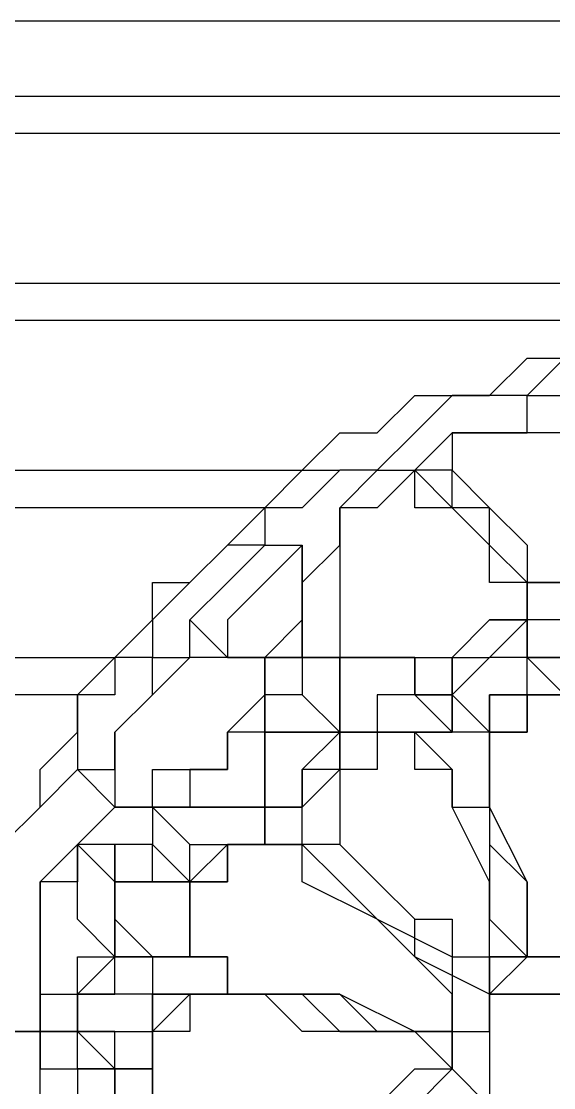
# Model space of a CAD drawing. Header units: millimetres. Extents: x 0 to 600, y 0 to 450.
# Drawn here: x 457.5 to 471.71, y 224.5 to 253 of the extents above; entities that cross this region are included whole.
import ezdxf

# ---------------------------------------------------------------- set-up
doc = ezdxf.new("R2010")
doc.units = ezdxf.units.MM
doc.layers.add('Engraving', color=1, linetype='Continuous')
doc.layers.add('External Cuts', color=5, linetype='Continuous')

# ---------------------------------------------------------------- blocks, each defined once
blk = doc.blocks.new('roof front')
blk.add_line((0, 78), (-150, 78))

msp = doc.modelspace()

# ---------------------------------------------------------------- linework, layer by layer
at = {"layer": 'Engraving'}
for p, q in [((394, 251), (550, 251)), ((550, 250), (394, 250)), ((394, 246), (550, 246)), ((394, 246), (550, 246)), ((394, 246), (550, 246)), ((550, 245), (394, 245)), ((550, 245), (394, 245)), ((550, 245), (394, 245)), ((470, 243), (471, 244)), ((471, 244), (472, 244)), ((472, 244), (471, 243)), ((467, 242), (468, 243)), ((468, 243), (469, 243)), ((469, 243), (468, 242)), ((469, 243), (470, 243)), ((470, 243), (469, 243)), ((471, 243), (470, 243)), ((470, 243), (470, 243)), ((470, 243), (470, 243)), ((470, 243), (470, 243)), ((471, 243), (471, 243)), ((471, 242), (471, 243)), ((471, 243), (472, 243)), ((465, 241), (466, 242)), ((466, 242), (467, 242)), ((468, 242), (467, 241)), ((468, 241), (469, 242)), ((469, 242), (470, 242)), ((470, 242), (469, 242)), ((469, 242), (469, 241)), ((470, 242), (471, 242)), ((471, 242), (470, 242)), ((470, 242), (470, 242)), ((472, 242), (471, 242)), ((421, 241), (466, 241)), ((464, 240), (465, 241)), ((466, 241), (465, 240)), ((467, 241), (466, 241)), ((466, 240), (467, 241)), ((467, 241), (467, 241)), ((467, 241), (468, 241)), ((468, 241), (467, 240)), ((468, 241), (468, 241)), ((468, 241), (469, 240)), ((468, 240), (468, 241)), ((468, 241), (468, 241)), ((468, 241), (468, 241)), ((468, 241), (468, 241)), ((469, 241), (468, 241)), ((468, 241), (468, 241)), ((469, 240), (469, 241)), ((469, 241), (469, 241)), ((469, 241), (469, 241)), ((469, 241), (469, 241)), ((469, 241), (469, 241)), ((469, 241), (470, 240)), ((464, 240), (423, 240)), ((463, 239), (464, 240)), ((464, 240), (464, 240)), ((465, 240), (464, 240)), ((464, 240), (464, 239)), ((466, 239), (466, 240)), ((466, 240), (466, 240)), ((466, 240), (466, 240)), ((466, 240), (466, 240)), ((467, 240), (466, 240)), ((466, 240), (466, 240)), ((466, 240), (466, 239)), ((469, 240), (468, 240)), ((469, 240), (469, 240)), ((469, 240), (470, 239)), ((470, 239), (469, 240)), ((469, 240), (469, 240)), ((470, 240), (469, 240)), ((470, 239), (470, 240)), ((470, 240), (470, 240)), ((470, 240), (470, 240)), ((470, 240), (471, 239)), ((462, 238), (463, 239)), ((463, 239), (462, 238)), ((464, 239), (463, 239)), ((463, 238), (464, 239)), ((464, 239), (465, 239)), ((465, 239), (464, 238)), ((465, 238), (466, 239)), ((465, 239), (465, 239)), ((465, 239), (465, 239)), ((465, 239), (465, 239)), ((465, 239), (465, 239)), ((465, 239), (465, 239)), ((465, 239), (465, 238)), ((465, 238), (465, 239)), ((465, 239), (465, 239)), ((465, 239), (465, 239)), ((465, 239), (465, 239)), ((465, 239), (465, 239)), ((466, 239), (466, 239)), ((466, 239), (466, 239)), ((466, 239), (466, 238)), ((470, 239), (470, 239)), ((470, 239), (471, 238)), ((470, 238), (470, 239)), ((470, 239), (470, 239)), ((471, 238), (470, 239)), ((471, 239), (471, 239)), ((471, 239), (471, 239)), ((471, 239), (471, 238)), ((461, 237), (461, 238)), ((461, 238), (462, 238)), ((462, 238), (461, 237)), ((462, 237), (463, 238)), ((464, 238), (463, 237)), ((465, 237), (465, 238)), ((465, 238), (465, 238)), ((465, 238), (465, 237)), ((465, 237), (465, 238)), ((466, 238), (466, 238)), ((466, 238), (466, 237)), ((471, 238), (470, 238)), ((471, 238), (471, 238)), ((471, 238), (471, 238)), ((471, 238), (471, 238)), ((471, 238), (471, 238)), ((471, 238), (471, 237)), ((471, 237), (471, 238)), ((471, 238), (471, 238)), ((471, 237), (471, 238)), ((471, 238), (472, 238)), ((472, 238), (471, 238)), ((471, 238), (471, 238)), ((471, 238), (471, 238)), ((471, 238), (472, 238)), ((460, 236), (461, 237)), ((461, 237), (461, 236)), ((462, 236), (462, 237)), ((462, 237), (463, 236)), ((463, 236), (462, 237)), ((462, 237), (462, 237)), ((463, 237), (463, 237)), ((463, 237), (463, 237)), ((463, 237), (463, 236)), ((464, 236), (465, 237)), ((465, 236), (465, 237)), ((465, 237), (465, 237)), ((465, 237), (465, 236)), ((465, 237), (465, 237)), ((466, 237), (466, 237)), ((466, 237), (466, 236)), ((470, 237), (469, 236)), ((469, 236), (470, 237)), ((470, 236), (471, 237)), ((471, 237), (470, 237)), ((470, 237), (470, 237)), ((470, 237), (470, 237)), ((470, 237), (470, 237)), ((470, 237), (470, 237)), ((470, 237), (471, 237)), ((471, 237), (471, 236)), ((471, 237), (471, 237)), ((471, 237), (471, 237)), ((471, 237), (471, 237)), ((471, 237), (471, 237)), ((471, 236), (471, 237)), ((471, 237), (471, 237)), ((471, 237), (471, 237)), ((471, 237), (471, 237)), ((471, 237), (471, 237)), ((471, 237), (471, 237)), ((471, 237), (471, 237)), ((472, 237), (471, 237)), ((471, 237), (471, 237)), ((471, 237), (471, 237)), ((471, 237), (471, 237)), ((471, 237), (471, 236)), ((427, 236), (460, 236)), ((459, 235), (460, 236)), ((460, 236), (460, 236)), ((461, 236), (460, 236)), ((460, 236), (460, 235)), ((461, 235), (461, 236)), ((461, 236), (462, 236)), ((462, 236), (461, 235)), ((462, 236), (462, 236)), ((463, 236), (462, 236)), ((462, 236), (462, 236)), ((462, 236), (462, 236)), ((462, 236), (462, 236)), ((463, 236), (463, 236)), ((463, 236), (464, 236)), ((464, 236), (463, 236)), ((463, 236), (463, 236)), ((464, 236), (463, 236)), ((463, 236), (464, 236)), ((464, 236), (464, 236)), ((464, 236), (464, 235)), ((464, 235), (464, 236)), ((464, 235), (464, 236)), ((464, 236), (464, 236)), ((464, 236), (465, 236)), ((465, 236), (464, 236)), ((464, 236), (464, 236)), ((464, 236), (464, 236)), ((464, 236), (464, 236)), ((464, 236), (464, 236)), ((464, 236), (464, 236)), ((464, 236), (464, 236)), ((464, 236), (464, 236)), ((465, 236), (465, 236)), ((465, 236), (465, 236)), ((465, 236), (465, 236)), ((465, 236), (465, 236)), ((465, 236), (466, 236)), ((466, 236), (465, 236)), ((465, 236), (465, 236)), ((465, 236), (465, 236)), ((465, 236), (465, 236)), ((465, 236), (465, 236)), ((465, 236), (465, 236)), ((465, 236), (465, 235)), ((466, 236), (465, 236)), ((465, 236), (465, 236)), ((465, 236), (465, 236)), ((465, 236), (465, 236)), ((466, 235), (466, 236)), ((466, 236), (467, 236)), ((466, 236), (466, 236)), ((466, 236), (466, 235)), ((466, 235), (466, 236)), ((467, 236), (466, 236)), ((466, 236), (466, 236)), ((466, 236), (466, 236)), ((466, 236), (466, 236)), ((466, 236), (466, 236)), ((466, 236), (466, 236)), ((466, 236), (466, 236)), ((466, 236), (467, 236)), ((467, 236), (467, 236)), ((467, 236), (467, 236)), ((467, 236), (468, 236)), ((468, 236), (467, 236)), ((467, 236), (467, 236)), ((467, 236), (467, 236)), ((467, 236), (468, 236)), ((468, 236), (468, 235)), ((468, 235), (468, 236)), ((468, 236), (468, 236)), ((468, 236), (468, 236)), ((468, 236), (468, 236)), ((468, 236), (469, 236)), ((469, 235), (469, 236)), ((469, 236), (470, 236)), ((470, 236), (469, 235)), ((469, 236), (469, 236)), ((469, 236), (469, 236)), ((469, 236), (469, 235)), ((469, 236), (469, 236)), ((469, 236), (469, 236)), ((469, 236), (469, 236)), ((469, 236), (469, 236)), ((469, 236), (469, 236)), ((470, 236), (470, 236)), ((470, 236), (470, 236)), ((470, 236), (470, 236)), ((471, 236), (470, 236)), ((470, 236), (470, 236)), ((470, 236), (470, 236)), ((471, 236), (471, 236)), ((471, 236), (471, 236)), ((471, 236), (472, 235)), ((471, 235), (471, 236)), ((471, 236), (471, 236)), ((471, 236), (471, 236)), ((471, 236), (471, 236)), ((471, 236), (471, 236)), ((471, 236), (471, 236)), ((472, 236), (471, 236)), ((471, 236), (471, 236)), ((471, 236), (472, 236)), ((460, 235), (427, 235)), ((459, 234), (459, 235)), ((460, 235), (459, 235)), ((459, 235), (459, 235)), ((459, 235), (459, 235)), ((459, 235), (459, 235)), ((459, 235), (459, 235)), ((459, 235), (459, 234)), ((460, 234), (461, 235)), ((461, 235), (460, 234)), ((461, 235), (461, 235)), ((463, 234), (464, 235)), ((464, 234), (464, 235)), ((464, 235), (464, 234)), ((464, 235), (464, 235)), ((464, 235), (464, 235)), ((464, 235), (464, 235)), ((464, 235), (464, 235)), ((464, 235), (464, 234)), ((464, 235), (464, 235)), ((464, 235), (464, 235)), ((464, 235), (464, 235)), ((464, 235), (464, 235)), ((464, 235), (464, 235)), ((465, 235), (464, 235)), ((464, 235), (464, 235)), ((464, 235), (464, 235)), ((464, 235), (464, 235)), ((466, 234), (465, 235)), ((465, 235), (465, 235)), ((465, 235), (465, 235)), ((465, 235), (465, 235)), ((465, 235), (465, 235)), ((465, 235), (465, 235)), ((465, 235), (465, 235)), ((465, 235), (466, 234)), ((466, 234), (466, 235)), ((466, 235), (466, 235)), ((466, 235), (466, 235)), ((466, 235), (466, 235)), ((466, 235), (466, 235)), ((466, 235), (466, 235)), ((466, 235), (466, 234)), ((466, 235), (466, 235)), ((466, 234), (466, 235)), ((466, 235), (466, 235)), ((468, 235), (467, 235)), ((467, 235), (467, 235)), ((467, 235), (467, 235)), ((467, 235), (467, 235)), ((467, 235), (467, 235)), ((467, 235), (467, 235)), ((467, 235), (467, 234)), ((468, 235), (468, 235)), ((468, 235), (468, 235)), ((468, 235), (469, 235)), ((469, 234), (468, 235)), ((468, 235), (468, 235)), ((468, 235), (468, 235)), ((468, 235), (468, 235)), ((468, 235), (468, 235)), ((469, 235), (468, 235)), ((468, 235), (468, 235)), ((469, 235), (469, 235)), ((469, 235), (469, 235)), ((469, 235), (469, 234)), ((469, 234), (469, 235)), ((469, 235), (469, 235)), ((469, 235), (469, 235)), ((469, 235), (469, 235)), ((469, 235), (469, 235)), ((469, 235), (470, 234)), ((469, 235), (469, 235)), ((469, 235), (469, 235)), ((471, 235), (470, 235)), ((470, 235), (470, 234)), ((470, 234), (470, 235)), ((470, 235), (470, 235)), ((470, 235), (471, 235)), ((471, 234), (471, 235)), ((471, 235), (471, 235)), ((471, 235), (472, 235)), ((472, 235), (471, 235)), ((471, 235), (471, 234)), ((472, 235), (471, 235)), ((471, 235), (471, 235)), ((471, 235), (471, 235)), ((471, 235), (471, 235)), ((471, 235), (471, 235)), ((471, 235), (471, 235)), ((458, 233), (459, 234)), ((459, 234), (459, 233)), ((460, 233), (460, 234)), ((460, 234), (460, 234)), ((460, 234), (460, 234)), ((460, 234), (460, 233)), ((464, 234), (463, 234)), ((463, 234), (463, 234)), ((463, 234), (463, 233)), ((463, 233), (463, 234)), ((463, 234), (463, 234)), ((463, 234), (463, 234)), ((464, 233), (464, 234)), ((464, 234), (464, 234)), ((464, 234), (464, 234)), ((464, 234), (465, 234)), ((465, 234), (464, 234)), ((464, 234), (464, 234)), ((464, 234), (464, 234)), ((464, 234), (464, 233)), ((464, 234), (464, 234)), ((465, 234), (465, 234)), ((465, 234), (466, 234)), ((465, 233), (466, 234)), ((466, 234), (465, 234)), ((465, 234), (465, 234)), ((466, 233), (466, 234)), ((466, 234), (467, 234)), ((466, 234), (466, 234)), ((466, 234), (466, 234)), ((466, 234), (466, 233)), ((466, 234), (466, 234)), ((466, 234), (466, 234)), ((467, 234), (466, 234)), ((466, 234), (466, 234)), ((466, 234), (466, 234)), ((466, 234), (466, 234)), ((466, 234), (466, 234)), ((466, 234), (466, 234)), ((466, 234), (466, 234)), ((466, 234), (466, 234)), ((466, 234), (466, 234)), ((466, 234), (466, 234)), ((467, 234), (467, 234)), ((467, 234), (468, 234)), ((468, 234), (467, 234)), ((467, 234), (467, 233)), ((468, 234), (467, 234)), ((467, 234), (467, 234)), ((467, 234), (467, 234)), ((467, 234), (467, 234)), ((467, 234), (467, 234)), ((467, 234), (467, 234)), ((467, 234), (468, 234)), ((468, 234), (468, 234)), ((468, 234), (469, 233)), ((468, 233), (468, 234)), ((469, 234), (468, 234)), ((468, 234), (468, 234)), ((468, 234), (468, 234)), ((468, 234), (468, 234)), ((468, 234), (469, 234)), ((469, 234), (469, 234)), ((469, 234), (469, 234)), ((469, 234), (469, 234)), ((469, 234), (469, 234)), ((469, 234), (469, 234)), ((469, 234), (469, 234)), ((469, 234), (469, 234)), ((469, 234), (469, 234)), ((469, 234), (469, 234)), ((469, 234), (469, 234)), ((469, 234), (469, 234)), ((469, 234), (469, 234)), ((469, 234), (469, 234)), ((470, 234), (469, 234)), ((469, 234), (469, 234)), ((469, 234), (469, 234)), ((470, 233), (470, 234)), ((470, 234), (470, 234)), ((470, 234), (470, 234)), ((470, 234), (471, 234)), ((471, 234), (470, 234)), ((470, 234), (470, 234)), ((470, 234), (470, 234)), ((470, 234), (470, 233)), ((470, 234), (470, 234)), ((470, 234), (470, 234)), ((470, 234), (470, 234)), ((470, 234), (470, 234)), ((470, 234), (470, 234)), ((470, 234), (470, 234)), ((471, 234), (471, 234)), ((471, 234), (471, 234)), ((458, 232), (458, 233)), ((459, 233), (458, 232)), ((460, 232), (459, 233)), ((459, 233), (459, 233)), ((459, 233), (459, 233)), ((459, 233), (460, 233)), ((460, 233), (460, 233)), ((460, 233), (460, 232)), ((461, 232), (461, 233)), ((461, 233), (462, 233)), ((463, 233), (462, 233)), ((462, 233), (462, 233)), ((462, 233), (462, 232)), ((462, 233), (462, 233)), ((462, 233), (463, 233)), ((463, 233), (463, 233)), ((463, 233), (463, 233)), ((463, 233), (463, 233)), ((463, 233), (463, 233)), ((464, 232), (464, 233)), ((464, 233), (464, 233)), ((464, 233), (464, 233)), ((464, 233), (464, 233)), ((464, 233), (464, 233)), ((464, 233), (464, 233)), ((464, 233), (464, 233)), ((464, 233), (464, 232)), ((465, 232), (466, 233)), ((466, 233), (465, 233)), ((465, 233), (465, 233)), ((465, 233), (465, 233)), ((465, 233), (465, 232)), ((465, 232), (465, 233)), ((465, 233), (465, 233)), ((465, 233), (465, 233)), ((466, 233), (466, 233)), ((466, 233), (466, 233)), ((467, 233), (466, 233)), ((466, 233), (466, 233)), ((466, 233), (466, 233)), ((466, 233), (466, 232)), ((467, 233), (467, 233)), ((469, 233), (468, 233)), ((468, 233), (468, 233)), ((469, 233), (469, 233)), ((469, 233), (469, 233)), ((469, 233), (469, 233)), ((469, 233), (469, 233)), ((469, 233), (469, 232)), ((469, 232), (469, 233)), ((469, 233), (469, 233)), ((469, 233), (469, 233)), ((470, 232), (470, 233)), ((470, 233), (470, 233)), ((470, 233), (470, 233)), ((470, 233), (470, 233)), ((470, 233), (470, 233)), ((470, 233), (470, 233)), ((470, 233), (470, 233)), ((470, 233), (470, 232)), ((457, 231), (458, 232)), ((458, 232), (457, 231)), ((458, 232), (458, 232)), ((458, 232), (458, 232)), ((459, 231), (460, 232)), ((460, 232), (460, 232)), ((460, 232), (460, 232)), ((460, 232), (460, 232)), ((460, 232), (460, 232)), ((460, 232), (461, 232)), ((460, 232), (460, 232)), ((460, 232), (460, 232)), ((460, 232), (460, 232)), ((461, 232), (460, 232)), ((460, 232), (460, 232)), ((460, 232), (460, 232)), ((460, 232), (460, 232)), ((460, 232), (461, 232)), ((461, 232), (461, 232)), ((461, 232), (461, 231)), ((462, 231), (461, 232)), ((461, 232), (461, 232)), ((461, 232), (461, 232)), ((461, 232), (462, 232)), ((462, 232), (461, 232)), ((461, 232), (462, 231)), ((462, 232), (461, 232)), ((461, 232), (461, 232)), ((461, 232), (461, 232)), ((461, 232), (461, 232)), ((461, 232), (461, 232)), ((461, 232), (461, 232)), ((461, 232), (461, 232)), ((461, 232), (461, 232)), ((461, 232), (461, 232)), ((462, 232), (462, 232)), ((462, 232), (462, 232)), ((462, 232), (463, 232)), ((463, 232), (462, 232)), ((462, 232), (462, 232)), ((462, 232), (462, 232)), ((463, 232), (463, 232)), ((463, 232), (463, 232)), ((463, 232), (463, 232)), ((463, 232), (464, 232)), ((464, 232), (463, 232)), ((463, 232), (463, 232)), ((463, 232), (463, 232)), ((463, 232), (463, 232)), ((464, 232), (464, 232)), ((464, 232), (464, 231)), ((464, 231), (464, 232)), ((464, 232), (464, 232)), ((464, 232), (464, 232)), ((465, 232), (464, 232)), ((464, 232), (464, 232)), ((464, 232), (464, 232)), ((464, 232), (464, 232)), ((464, 232), (465, 232)), ((465, 231), (465, 232)), ((465, 232), (465, 232)), ((465, 232), (465, 232)), ((465, 232), (465, 232)), ((465, 232), (465, 232)), ((465, 232), (465, 232)), ((465, 232), (465, 232)), ((465, 232), (465, 232)), ((465, 232), (465, 232)), ((465, 232), (465, 232)), ((465, 232), (465, 232)), ((465, 232), (465, 232)), ((465, 232), (465, 232)), ((465, 232), (465, 232)), ((466, 232), (466, 232)), ((466, 232), (466, 232)), ((466, 232), (466, 232)), ((466, 232), (466, 231)), ((469, 232), (469, 232)), ((469, 232), (470, 232)), ((470, 230), (469, 232)), ((469, 232), (469, 232)), ((470, 232), (470, 229)), ((471, 230), (470, 232)), ((470, 232), (470, 232)), ((470, 232), (470, 231)), ((458, 230), (459, 231)), ((459, 231), (459, 231)), ((459, 231), (459, 231)), ((459, 231), (459, 231)), ((459, 231), (459, 231)), ((459, 231), (459, 231)), ((459, 231), (460, 230)), ((459, 230), (459, 231)), ((459, 231), (459, 230)), ((460, 231), (459, 231)), ((459, 231), (459, 231)), ((459, 231), (459, 231)), ((459, 231), (459, 231)), ((460, 230), (460, 231)), ((460, 231), (460, 231)), ((461, 231), (460, 231)), ((460, 231), (460, 231)), ((460, 231), (460, 231)), ((460, 231), (460, 231)), ((460, 231), (460, 231)), ((460, 231), (460, 231)), ((460, 231), (460, 231)), ((460, 231), (460, 231)), ((460, 231), (460, 231)), ((460, 231), (460, 230)), ((461, 231), (461, 231)), ((461, 231), (461, 231)), ((461, 231), (462, 230)), ((461, 230), (461, 231)), ((461, 231), (461, 231)), ((461, 231), (461, 231)), ((461, 231), (461, 231)), ((461, 231), (461, 231)), ((463, 231), (462, 230)), ((462, 230), (462, 231)), ((462, 231), (462, 231)), ((462, 231), (463, 231)), ((462, 231), (462, 231)), ((462, 231), (462, 231)), ((462, 231), (462, 231)), ((462, 231), (462, 231)), ((463, 230), (463, 231)), ((463, 231), (463, 231)), ((463, 231), (464, 231)), ((464, 231), (463, 231)), ((463, 231), (463, 230)), ((464, 231), (463, 231)), ((463, 231), (463, 231)), ((463, 231), (463, 231)), ((463, 231), (463, 231)), ((463, 231), (464, 231)), ((464, 231), (464, 231)), ((464, 231), (464, 231)), ((464, 231), (465, 231)), ((465, 231), (464, 231)), ((464, 231), (464, 231)), ((464, 231), (464, 231)), ((464, 231), (464, 231)), ((464, 231), (464, 231)), ((464, 231), (464, 231)), ((464, 231), (464, 231)), ((464, 231), (464, 231)), ((465, 231), (465, 231)), ((465, 231), (465, 231)), ((465, 231), (465, 231)), ((465, 231), (466, 230)), ((465, 230), (465, 231)), ((465, 231), (465, 231)), ((465, 231), (465, 231)), ((466, 231), (465, 231)), ((465, 231), (465, 231)), ((465, 231), (465, 231)), ((467, 230), (466, 231)), ((466, 231), (466, 231)), ((466, 231), (466, 231)), ((466, 231), (467, 230)), ((470, 231), (471, 230)), ((458, 229), (458, 230)), ((458, 230), (458, 230)), ((459, 230), (458, 230)), ((458, 230), (458, 229)), ((459, 229), (459, 230)), ((459, 230), (459, 230)), ((459, 230), (459, 230)), ((459, 230), (459, 230)), ((459, 230), (459, 230)), ((459, 230), (459, 230)), ((459, 230), (459, 230)), ((460, 230), (460, 230)), ((460, 230), (460, 229)), ((460, 229), (460, 230)), ((460, 230), (460, 230)), ((460, 230), (460, 230)), ((460, 230), (461, 230)), ((461, 230), (460, 230)), ((460, 230), (460, 230)), ((460, 230), (460, 229)), ((460, 230), (460, 230)), ((460, 230), (460, 230)), ((460, 230), (460, 230)), ((460, 230), (460, 230)), ((461, 230), (460, 230)), ((460, 230), (460, 230)), ((460, 230), (461, 230)), ((461, 230), (461, 230)), ((461, 230), (462, 230)), ((462, 230), (461, 230)), ((462, 230), (461, 230)), ((461, 230), (461, 230)), ((461, 230), (461, 230)), ((461, 230), (461, 230)), ((462, 229), (462, 230)), ((462, 230), (462, 230)), ((462, 230), (463, 230)), ((463, 230), (462, 230)), ((462, 230), (462, 229)), ((462, 230), (462, 230)), ((462, 230), (462, 230)), ((462, 230), (462, 230)), ((462, 230), (462, 229)), ((462, 229), (462, 230)), ((462, 230), (462, 230)), ((462, 230), (462, 230)), ((462, 230), (462, 230)), ((462, 230), (462, 230)), ((463, 230), (463, 230)), ((467, 229), (465, 230)), ((465, 230), (465, 230)), ((465, 230), (465, 230)), ((466, 230), (467, 229)), ((468, 229), (467, 230)), ((467, 230), (468, 229)), ((470, 229), (470, 230)), ((471, 229), (471, 230)), ((471, 230), (471, 230)), ((471, 230), (471, 229)), ((458, 228), (458, 229)), ((458, 229), (458, 228)), ((460, 228), (459, 229)), ((459, 229), (459, 229)), ((459, 229), (459, 229)), ((460, 229), (460, 229)), ((460, 229), (460, 228)), ((460, 228), (460, 229)), ((460, 229), (460, 229)), ((460, 229), (460, 229)), ((460, 229), (460, 229)), ((460, 229), (460, 229)), ((460, 229), (460, 229)), ((460, 229), (460, 229)), ((460, 229), (461, 228)), ((462, 228), (462, 229)), ((462, 229), (462, 229)), ((462, 229), (462, 229)), ((462, 229), (462, 229)), ((462, 229), (462, 229)), ((462, 229), (462, 228)), ((462, 229), (462, 229)), ((462, 229), (462, 229)), ((462, 229), (462, 228)), ((462, 228), (462, 229)), ((462, 229), (462, 229)), ((462, 229), (462, 229)), ((467, 229), (469, 228)), ((468, 228), (467, 229)), ((467, 229), (467, 229)), ((468, 228), (468, 229)), ((468, 229), (468, 229)), ((468, 229), (469, 229)), ((469, 229), (469, 228)), ((470, 229), (471, 228)), ((470, 228), (470, 229)), ((470, 229), (470, 229)), ((471, 228), (471, 229)), ((471, 229), (471, 229)), ((471, 229), (471, 228)), ((458, 227), (458, 228)), ((458, 228), (458, 227)), ((460, 228), (459, 227)), ((459, 227), (459, 228)), ((459, 228), (460, 228)), ((460, 227), (460, 228)), ((460, 228), (460, 228)), ((460, 228), (461, 228)), ((460, 228), (460, 228)), ((460, 228), (460, 228)), ((460, 228), (460, 228)), ((460, 228), (460, 228)), ((460, 228), (460, 228)), ((460, 228), (460, 228)), ((460, 228), (460, 228)), ((460, 228), (460, 228)), ((460, 228), (460, 228)), ((461, 228), (460, 228)), ((460, 228), (460, 228)), ((461, 228), (461, 228)), ((461, 228), (461, 227)), ((462, 228), (461, 228)), ((461, 228), (461, 228)), ((461, 228), (461, 228)), ((461, 228), (461, 228)), ((461, 228), (461, 228)), ((461, 228), (462, 228)), ((463, 228), (462, 228)), ((462, 228), (462, 228)), ((462, 228), (463, 228)), ((462, 228), (462, 228)), ((462, 228), (462, 228)), ((462, 228), (462, 228)), ((462, 228), (462, 228)), ((462, 228), (462, 228)), ((462, 228), (462, 228)), ((462, 228), (462, 228)), ((462, 228), (462, 228)), ((462, 228), (462, 228)), ((462, 228), (462, 228)), ((462, 228), (462, 228)), ((462, 228), (462, 228)), ((463, 227), (463, 228)), ((463, 228), (463, 228)), ((463, 228), (463, 228)), ((463, 228), (463, 227)), ((469, 227), (468, 228)), ((470, 227), (468, 228)), ((469, 228), (469, 227)), ((469, 228), (470, 228)), ((471, 228), (470, 227)), ((470, 228), (470, 228)), ((470, 228), (470, 228)), ((470, 228), (471, 228)), ((471, 228), (470, 228)), ((470, 228), (470, 228)), ((470, 228), (470, 227)), ((470, 227), (470, 228)), ((470, 228), (470, 228)), ((470, 228), (470, 228)), ((471, 228), (471, 228)), ((471, 228), (471, 228)), ((471, 228), (471, 228)), ((471, 228), (471, 228)), ((471, 228), (471, 228)), ((471, 228), (471, 228)), ((472, 228), (471, 228)), ((471, 228), (471, 228)), ((471, 228), (471, 228)), ((471, 228), (471, 228)), ((471, 228), (471, 228)), ((471, 228), (472, 228)), ((458, 226), (458, 227)), ((458, 227), (458, 227)), ((458, 226), (458, 227)), ((458, 227), (459, 227)), ((458, 227), (458, 227)), ((458, 227), (458, 226)), ((459, 226), (459, 227)), ((459, 227), (459, 227)), ((459, 227), (460, 227)), ((460, 227), (459, 227)), ((459, 227), (459, 226)), ((459, 227), (459, 227)), ((459, 227), (459, 227)), ((459, 227), (459, 226)), ((459, 227), (459, 227)), ((460, 227), (460, 227)), ((461, 227), (460, 227)), ((460, 227), (460, 227)), ((460, 227), (460, 227)), ((461, 226), (462, 227)), ((461, 227), (462, 227)), ((462, 227), (461, 227)), ((461, 227), (461, 226)), ((461, 226), (461, 227)), ((461, 227), (461, 227)), ((461, 227), (461, 227)), ((461, 227), (462, 227)), ((462, 227), (461, 227)), ((461, 227), (461, 227)), ((461, 227), (461, 227)), ((462, 227), (462, 227)), ((462, 227), (462, 227)), ((462, 227), (462, 227)), ((462, 227), (463, 227)), ((463, 227), (462, 227)), ((462, 227), (462, 227)), ((462, 227), (462, 226)), ((462, 227), (462, 227)), ((462, 227), (462, 227)), ((462, 227), (462, 227)), ((462, 227), (462, 227)), ((463, 227), (463, 227)), ((463, 227), (463, 227)), ((463, 227), (464, 227)), ((464, 227), (463, 227)), ((463, 227), (463, 227)), ((465, 227), (463, 227)), ((463, 227), (463, 227)), ((463, 227), (463, 227)), ((463, 227), (464, 227)), ((464, 227), (465, 227)), ((465, 226), (464, 227)), ((464, 227), (464, 227)), ((464, 227), (465, 227)), ((465, 227), (466, 226)), ((466, 227), (465, 227)), ((465, 227), (466, 227)), ((467, 226), (466, 227)), ((466, 227), (466, 227)), ((466, 227), (468, 226)), ((469, 227), (469, 227)), ((469, 227), (469, 227)), ((469, 227), (469, 227)), ((469, 227), (469, 226)), ((469, 226), (469, 227)), ((469, 227), (469, 227)), ((469, 227), (469, 227)), ((469, 227), (469, 227)), ((470, 226), (470, 227)), ((470, 227), (471, 227)), ((471, 227), (470, 227)), ((470, 227), (470, 226)), ((470, 227), (470, 227)), ((470, 227), (470, 227)), ((470, 227), (470, 227)), ((471, 227), (471, 227)), ((471, 227), (471, 227)), ((471, 227), (472, 227)), ((472, 227), (471, 227)), ((471, 227), (471, 227)), ((458, 226), (457, 226)), ((457, 226), (458, 226)), ((458, 225), (458, 226)), ((458, 226), (458, 226)), ((458, 226), (458, 226)), ((458, 226), (459, 226)), ((459, 226), (458, 226)), ((458, 226), (458, 225)), ((459, 226), (458, 226)), ((458, 226), (458, 226)), ((458, 226), (458, 226)), ((458, 226), (458, 226)), ((458, 226), (458, 226)), ((458, 226), (458, 226)), ((458, 226), (458, 226)), ((458, 226), (458, 226)), ((458, 226), (458, 226)), ((459, 226), (459, 226)), ((459, 226), (460, 225)), ((459, 225), (459, 226)), ((459, 226), (459, 226)), ((460, 226), (459, 226)), ((459, 226), (459, 226)), ((459, 226), (459, 226)), ((459, 226), (459, 226)), ((459, 226), (459, 226)), ((459, 226), (460, 226)), ((460, 225), (460, 226)), ((460, 226), (460, 226)), ((460, 226), (461, 226)), ((460, 226), (460, 226)), ((460, 226), (460, 226)), ((460, 226), (460, 226)), ((460, 226), (460, 226)), ((460, 226), (460, 226)), ((461, 225), (461, 226)), ((461, 226), (461, 226)), ((461, 226), (461, 226)), ((462, 226), (461, 226)), ((461, 226), (461, 226)), ((461, 226), (461, 225)), ((461, 226), (461, 226)), ((461, 226), (461, 226)), ((461, 226), (461, 226)), ((461, 226), (461, 225)), ((461, 226), (461, 226)), ((462, 226), (462, 226)), ((466, 226), (465, 226)), ((466, 226), (466, 226)), ((466, 226), (466, 226)), ((466, 226), (466, 226)), ((466, 226), (466, 226)), ((466, 226), (467, 226)), ((467, 226), (466, 226)), ((466, 226), (466, 226)), ((467, 226), (468, 226)), ((468, 226), (467, 226)), ((468, 226), (467, 226)), ((468, 226), (469, 226)), ((469, 225), (468, 226)), ((468, 226), (468, 226)), ((468, 226), (468, 226)), ((469, 226), (468, 226)), ((468, 226), (468, 226)), ((468, 226), (468, 226)), ((468, 226), (469, 226)), ((469, 225), (469, 226)), ((469, 226), (470, 226)), ((469, 226), (469, 226)), ((469, 226), (469, 225)), ((469, 226), (469, 226)), ((469, 226), (469, 226)), ((469, 226), (469, 226)), ((469, 226), (469, 226)), ((470, 226), (470, 226)), ((470, 226), (470, 226)), ((470, 226), (470, 226)), ((470, 226), (470, 226)), ((470, 226), (470, 226)), ((470, 226), (470, 225)), ((458, 224), (458, 225)), ((458, 225), (458, 225)), ((458, 225), (458, 225)), ((458, 225), (458, 225)), ((458, 225), (458, 225)), ((458, 225), (458, 225)), ((458, 225), (458, 225)), ((458, 225), (458, 225)), ((458, 225), (458, 225)), ((458, 225), (458, 225)), ((458, 225), (458, 225)), ((458, 225), (458, 225)), ((458, 225), (459, 225)), ((460, 225), (459, 225)), ((459, 225), (459, 224)), ((459, 225), (459, 225)), ((459, 225), (459, 225)), ((459, 225), (459, 225)), ((459, 225), (460, 225)), ((460, 225), (459, 225)), ((459, 225), (459, 225)), ((459, 225), (459, 225)), ((459, 225), (459, 225)), ((460, 224), (460, 225)), ((460, 225), (460, 225)), ((460, 225), (460, 225)), ((460, 225), (460, 225)), ((460, 225), (460, 225)), ((460, 225), (460, 225)), ((460, 225), (461, 225)), ((460, 224), (460, 225)), ((460, 225), (460, 225)), ((460, 225), (460, 225)), ((460, 225), (460, 224)), ((460, 225), (460, 225)), ((460, 225), (460, 225)), ((460, 225), (460, 225)), ((460, 225), (460, 225)), ((461, 225), (460, 225)), ((460, 225), (460, 225)), ((461, 225), (461, 225)), ((461, 225), (461, 224)), ((461, 224), (461, 225)), ((461, 225), (461, 225)), ((461, 225), (461, 225)), ((461, 225), (461, 225)), ((461, 225), (461, 225)), ((461, 225), (461, 225)), ((461, 225), (461, 224)), ((467, 224), (468, 225)), ((469, 225), (468, 224)), ((468, 225), (468, 225)), ((468, 225), (469, 225)), ((470, 224), (469, 225)), ((469, 225), (469, 225)), ((469, 225), (469, 225)), ((469, 225), (469, 225)), ((469, 225), (469, 225)), ((469, 225), (469, 225)), ((470, 225), (470, 225)), ((470, 225), (470, 224))]:
    msp.add_line(p, q, dxfattribs=at)

# ---------------------------------------------------------------- block references
at = {"layer": 'External Cuts'}
msp.add_blockref('roof front', (547, 175), dxfattribs=at)

doc.saveas('drawing.dxf')
